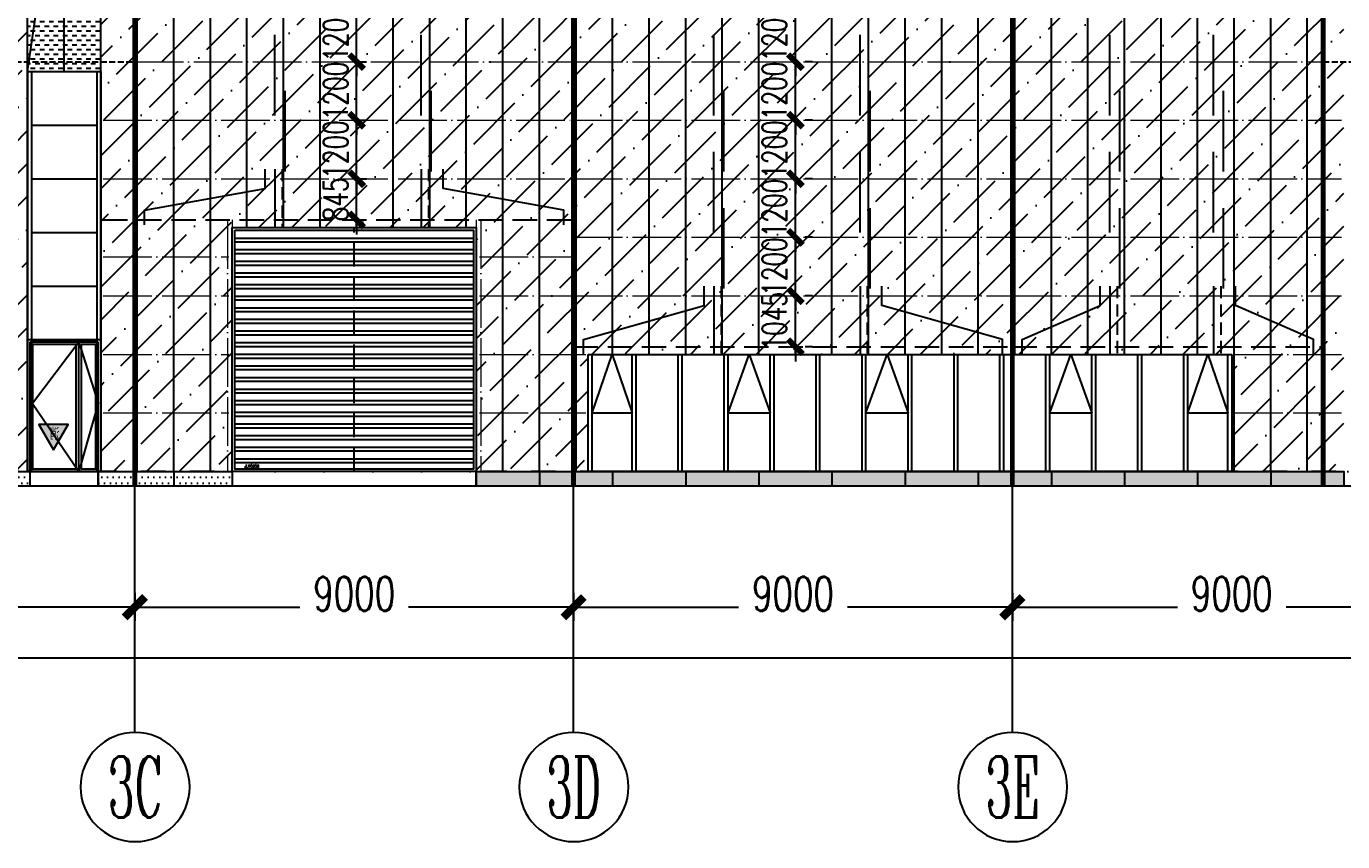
# Model space of a CAD drawing. Extents: x -2072575 to 87763, y -155913 to 742026.
# Drawn here: x -372440 to -345440, y 495625 to 512340 of the extents above; entities that cross this region are included whole.
import ezdxf
from ezdxf.enums import TextEntityAlignment as Align

# ---------------------------------------------------------------- set-up
doc = ezdxf.new("R2010")
doc.units = 0
doc.header["$LTSCALE"] = 1000
for name, pattern in [('20剖面图$0$DASH', [0.35, 0.25, -0.1]), ('__DASH', [0.35, 0.25, -0.1]), ('CENTER', [2, 1.25, -0.25, 0.25, -0.25]), ('DASHDOT', [1, 0.5, -0.25, 0, -0.25]), ('DASHED', [0.75, 0.5, -0.25]), ('DOT', [0.25, 0, -0.25]), ('DOTE', [2.42, 2, -0.2, 0.02, -0.2]), ('HIDDEN2', [0.1875, 0.125, -0.0625])]:
    doc.linetypes.add(name, pattern=pattern)
doc.layers.get('Defpoints').update_dxf_attribs({"color": 210})
for name, color, linetype in [('!ZN1-填充-8', 8, 'Continuous'), ('!ZN1-文字-7', 7, 'Continuous'), ('!ZN1-标注-173', 173, 'Continuous'), ('!ZN3-玻璃幕墙-4', 4, 'Continuous'), ('!ZN4-辅助材料-1', 1, 'Continuous'), ('12圆钢+30钢套管撑杆', 3, 'Continuous'), ('12圆钢斜拉条', 30, 'Continuous'), ('12圆钢直拉条', 22, 'Continuous'), ('250×150×4.5×8 H型钢', 3, 'HIDDEN2'), ('3符号', 3, 'Continuous'), ('3铝板幕墙', 3, 'Continuous'), ('4玻璃幕墙', 4, 'Continuous'), ('60x60x5钢方管', 6, '20剖面图$0$DASH'), ('A-AXIS-DOTE', 14, 'DOTE'), ('A-HATCH-2', 251, 'Continuous'), ('A-LIN-V', 9, 'Continuous'), ('A-云线', 50, 'Continuous'), ('A-门窗表显示尺寸', 160, 'Continuous'), ('AS-WALL', 40, 'Continuous'), ('DIM', 173, 'Continuous'), ('DOT', 8, 'DOT'), ('DOTE', 1, 'CENTER'), ('IE-填充-JYZS', 7, 'Continuous'), ('压型钢板', 23, 'Continuous')]:
    doc.layers.add(name, color=color, linetype=linetype)
for name, color, linetype, lineweight in [('A-WALL-HATCH', 8, 'Continuous', 13), ('冷弯薄壁C型钢 250x75x20x3.0', 51, 'DOTE', 0), ('梁', 4, 'Continuous', 18)]:
    doc.layers.add(name, color=color, linetype=linetype, lineweight=lineweight)
doc.styles.add('_TCH_AXIS', font='COMPLEX', dxfattribs={"bigfont": 'GBCBIG'})
doc.styles.add('A-STANDARD', font='SIMPLEX', dxfattribs={"bigfont": 'GBCBIG'})
doc.styles.add('DHTEXT-1', font='romans.shx', dxfattribs={"width": 0.7, "bigfont": 'chinese.shx'})
doc.styles.add('样式 1', font='romans.shx', dxfattribs={"width": 0.7, "bigfont": 'chinese.shx'})
doc.dimstyles.new('ZN200', dxfattribs={"dimscale": 200, "dimtxt": 2.5, "dimasz": 1.5, "dimexe": 1, "dimexo": 2, "dimgap": 0.9, "dimtad": 1, "dimdec": 0, "dimdsep": 46, "dimtxsty": 'DHTEXT-1', "dimblk": 'ARCHTICK', "dimcen": 2.5, "dimclrd": 173, "dimclre": 173, "dimclrt": 7, "dimazin": 2, "dimtfac": 1, "dimtdec": 0, "dimtix": 1, "dimtmove": 2, "dimatfit": 3, "dimfxl": 0, "dimtolj": 1, "dimtzin": 0, "dimarcsym": 0})
doc.dimstyles.new('ZN280', dxfattribs={"dimscale": 280, "dimtxt": 2.5, "dimasz": 1.5, "dimexe": 1, "dimexo": 2, "dimgap": 0.9, "dimtad": 1, "dimdec": 0, "dimdsep": 46, "dimtxsty": 'DHTEXT-1', "dimblk": 'ARCHTICK', "dimcen": 2.5, "dimclrd": 173, "dimclre": 173, "dimclrt": 7, "dimazin": 2, "dimtfac": 1, "dimtdec": 0, "dimtix": 1, "dimtmove": 2, "dimatfit": 3, "dimfxl": 0, "dimarcsym": 0})
pattern_1 = [(45, (388215.23, -503214.68), (252.5697, 926.0889), [1190.625, -238.125, 0, -238.125])]

# ---------------------------------------------------------------- blocks, each defined once
blk = doc.blocks.new('消防救援口标识')
blk.add_wipeout([(0, 0), (-150, 260), (150, 260)]).dxf.layer = '!ZN1-标注-173'
at = {"layer": '!ZN1-填充-8'}
h = blk.add_hatch(color=252, dxfattribs=at)
h.dxf.hatch_style = 1
h.paths.add_polyline_path([(0, 0), (-150, 260), (150, 260)])
at = {"layer": '!ZN1-标注-173'}
blk.add_lwpolyline([(0, 0), (-150, 260), (150, 260)], close=True, dxfattribs=at)
at = {"layer": '!ZN1-文字-7', "ltscale": 1.5, "style": '样式 1', "width": 0.7}
blk.add_text('消', height=120, dxfattribs=at).set_placement((-62, 164), align=Align.MIDDLE_LEFT)
blk = doc.blocks.new('w4243')
at = {"layer": '!ZN4-辅助材料-1', "xscale": 2, "yscale": 2, "zscale": 2}
blk.add_blockref('消防救援口标识', (-1646421, 506714), dxfattribs=at)
blk = doc.blocks.new('20250905100330')
at = {"layer": '!ZN1-填充-8'}
h = blk.add_hatch(dxfattribs=at)
h.set_pattern_fill('ANSI36', color=252, scale=300, style=0)
h.set_pattern_definition(pattern_1)
h.paths.add_polyline_path([(6500, 2400), (6500, 0), (5200, 0), (5200, 2400)])
h.paths.add_polyline_path([(15800, 0), (-800, 0), (-800, 18450), (15800, 18450)])
h = blk.add_hatch(dxfattribs=at)
h.set_pattern_fill('ANSI36', color=252, scale=300, style=0)
h.set_pattern_definition(pattern_1)
h.paths.add_polyline_path([(42800, 18450), (17300, 18450), (17300, 0), (20000, 0), (20000, 5000), (25000, 5000), (25000, 0), (25000, 0), (25000, -300), (25300, 0), (40521, 0), (40500, 0), (27300, 0), (27300, 2400), (40500, 2400), (40500, 0), (44371, 0), (44300, 0), (42800, 0)])
h = blk.add_hatch(dxfattribs=at)
h.set_pattern_fill('DOTS', color=252, scale=75, style=0)
h.set_pattern_definition([(0, (6500, -300), (59.5312, 119.0625), [0, -119.0625])])
h.paths.add_polyline_path([(6500, 0), (15850, 0), (15850, -300), (6500, -300)])
h = blk.add_hatch(dxfattribs=at)
h.set_pattern_fill('DOTS', color=252, scale=75, style=0)
h.set_pattern_definition([(0, (17250, -300), (59.531, 119.0625), [0, -119.0625])])
h.paths.add_polyline_path([(17250, 0), (20000, 0), (20000, -300), (17250, -300)])
h = blk.add_hatch(dxfattribs=at)
h.set_pattern_fill('DOTS', color=252, scale=75, style=0)
h.set_pattern_definition([(0, (25000, -300), (59.53125, 119.0625), [0, -119.0625])])
h.paths.add_polyline_path([(25000, 0), (42800, 0), (42800, -300), (25000, -300)])
at = {"layer": 'IE-填充-JYZS', "ltscale": 10}
h = blk.add_hatch(dxfattribs=at)
h.set_pattern_fill('DASH', color=252, scale=100)
h.set_pattern_definition([(0, (388215.23, -503214.675), (95.25, 95.25), [95.25, -95.25])])
h.paths.add_polyline_path([(17300, 8200), (15800, 8200), (15800, 18450), (17300, 18450)])
at = {"layer": '!ZN3-玻璃幕墙-4', "color": 252, "ltscale": 10}
for points in [[(27380, 1200), (27791, 2400), (28203, 1200)], [(30169, 1200), (30600, 2400), (31031, 1200)], [(32997, 1200), (33429, 2400), (33860, 1200)], [(36769, 1200), (37200, 2400), (37631, 1200)], [(39597, 1200), (40009, 2400), (40420, 1200)]]:
    blk.add_lwpolyline(points, dxfattribs=at)
at = {"layer": '3铝板幕墙', "color": 252, "ltscale": 1000}
for p, q in [((18800, 0), (18800, -300)), ((26300, 0), (26300, -300)), ((27800, 0), (27800, -300)), ((29300, 0), (29300, -300)), ((30800, 0), (30800, -300)), ((32300, 0), (32300, -300)), ((33800, 0), (33800, -300)), ((35300, 0), (35300, -300)), ((36800, 0), (36800, -300)), ((38300, 0), (38300, -300)), ((39800, 0), (39800, -300)), ((41301, 0), (41301, -300))]:
    blk.add_line(p, q, dxfattribs=at)
for points in [[(6500, 0), (15850, 0), (15850, -300), (6500, -300)], [(17250, 0), (20000, 0), (20000, -300), (17250, -300)], [(25000, 0), (42800, 0), (42800, -300), (25000, -300)]]:
    blk.add_lwpolyline(points, close=True, dxfattribs=at)
at = {"layer": '4玻璃幕墙', "color": 252, "ltscale": 10}
for p, q in [((15800, 8200), (15800, 0)), ((15800, 8200), (17300, 8200)), ((15880, 8200), (15880, 0)), ((17220, 8200), (17220, 0)), ((17300, 8200), (17300, 0)), ((15880, 7100), (17220, 7100)), ((15880, 6000), (17220, 6000)), ((15880, 4900), (17220, 4900)), ((15880, 3800), (17220, 3800)), ((15880, 2700), (17220, 2700)), ((17300, 0), (15800, 0))]:
    blk.add_line(p, q, dxfattribs=at)
at = {"layer": '4玻璃幕墙', "color": 252}
for p, q in [((17300, 2700), (15800, 2700)), ((15800, 2700), (15800, 0)), ((17300, 0), (17300, 2700)), ((16850, 2650), (15850, 2650)), ((15850, 2650), (15850, 0)), ((16800, 2600), (15900, 2600)), ((16800, 50), (16800, 2600)), ((16850, 0), (16850, 2650)), ((17250, 2650), (16850, 2650)), ((16900, 2600), (16900, 50)), ((17200, 2600), (16900, 2600)), ((17200, 50), (17200, 2600)), ((17250, 0), (17250, 2650)), ((15800, 0), (17300, 0)), ((15900, 50), (16800, 50)), ((16900, 50), (17200, 50))]:
    blk.add_line(p, q, dxfattribs=at)
at = {"layer": '4玻璃幕墙', "color": 252, "ltscale": 1.5}
for p, q in [((27300, 0), (27300, 2400)), ((27300, 2400), (40500, 2400)), ((27380, 0), (27380, 2400)), ((28203, 0), (28203, 2400)), ((28283, 0), (28283, 2400)), ((29146, 0), (29146, 2400)), ((29226, 0), (29226, 2400)), ((30089, 0), (30089, 2400)), ((30169, 0), (30169, 2400)), ((31031, 0), (31031, 2400)), ((31111, 0), (31111, 2400)), ((31974, 0), (31974, 2400)), ((32054, 0), (32054, 2400)), ((32917, 0), (32917, 2400)), ((32997, 0), (32997, 2400)), ((33860, 0), (33860, 2400)), ((33940, 0), (33940, 2400)), ((34803, 0), (34803, 2400)), ((34883, 0), (34883, 2400)), ((35746, 0), (35746, 2400)), ((35826, 0), (35826, 2400)), ((36689, 0), (36689, 2400)), ((36769, 0), (36769, 2400)), ((37631, 0), (37631, 2400)), ((37711, 0), (37711, 2400)), ((38574, 0), (38574, 2400)), ((38654, 0), (38654, 2400)), ((39517, 0), (39517, 2400)), ((39597, 0), (39597, 2400)), ((40420, 0), (40420, 2400)), ((40500, 2400), (40500, 0)), ((27380, 1200), (28203, 1200)), ((30169, 1200), (31031, 1200)), ((32997, 1200), (33860, 1200)), ((36769, 1200), (37631, 1200)), ((39597, 1200), (40420, 1200)), ((40500, 0), (27300, 0))]:
    blk.add_line(p, q, dxfattribs=at)
at = {"layer": '4玻璃幕墙', "color": 252}
blk.add_lwpolyline([(16850, 2650), (17250, 1403), (16850, 0)], dxfattribs=at)
at = {"layer": 'A-LIN-V'}
for p, q in [((15800, 8200), (15800, 18450)), ((17300, 8200), (17300, 18450)), ((15850, 0), (15850, -300)), ((17250, 0), (17250, -300)), ((20000, 0), (20000, -300)), ((25000, 0), (25000, -300))]:
    blk.add_line(p, q, dxfattribs=at)
at = {"layer": 'AS-WALL', "color": 252}
blk.add_lwpolyline([(15800, 8200), (15800, 8200), (17300, 18450)], dxfattribs=at)
at = {"layer": '压型钢板', "color": 252, "ltscale": 10}
for p, q in [((15800, 0), (15800, 18500)), ((16550, 8200), (16550, 18500)), ((17300, 0), (17300, 18500)), ((18050, 0), (18050, 18500)), ((18800, 0), (18800, 18500)), ((19550, 0), (19550, 18500)), ((40550, 0), (40550, 18500)), ((41300, 0), (41300, 18500)), ((42050, 0), (42050, 18500)), ((20300, 5000), (20300, 10550)), ((21050, 5000), (21050, 10550)), ((21800, 5000), (21800, 10550)), ((22550, 5000), (22550, 10550)), ((23300, 5000), (23300, 10550)), ((24050, 5000), (24050, 10550)), ((24800, 5000), (24800, 10550)), ((25550, 0), (25550, 10550)), ((26300, 0), (26300, 10550)), ((27050, 0), (27050, 10550)), ((27800, 2400), (27800, 10550)), ((28550, 2400), (28550, 10550)), ((29300, 2400), (29300, 10550)), ((30050, 2400), (30050, 10550)), ((30800, 2400), (30800, 10550)), ((31550, 2400), (31550, 10550)), ((32300, 2400), (32300, 10550)), ((33050, 2400), (33050, 10550)), ((33800, 2400), (33800, 10550)), ((34550, 2400), (34550, 10550)), ((35300, 2400), (35300, 10550)), ((36050, 2400), (36050, 10550)), ((36800, 2400), (36800, 10550)), ((37550, 2400), (37550, 10550)), ((38300, 2400), (38300, 10550)), ((39050, 2400), (39050, 10550)), ((39800, 2400), (39800, 10550))]:
    blk.add_line(p, q, dxfattribs=at)
at = {"layer": 'A-WALL-HATCH', "xscale": -1}
blk.add_blockref('w4243', (-1630091, -506271), dxfattribs=at)
at = {"layer": '4玻璃幕墙', "color": 252}
blk.add_line((15900, 2600), (15900, 50), dxfattribs=at)
blk.add_lwpolyline([(16850, 2650), (15900, 1393), (16850, 0)], dxfattribs=at)
blk = doc.blocks.new('_ArchTick')
at = {"color": 0, "linetype": 'ByBlock', "const_width": 0.4}
blk.add_lwpolyline([(-0.5, -0.5), (0.5, 0.5)], dxfattribs=at)
blk = doc.blocks.new('*D2494')
at = {"layer": 'Defpoints', "color": 0, "ltscale": 2800, "transparency": 16777216}
for p in [(-800, -1926), (184900, -1926), (184900, -3824)]:
    blk.add_point(p, dxfattribs=at)
at = {"layer": 'DIM', "color": 173, "linetype": 'ByBlock', "lineweight": -2, "ltscale": 2800, "transparency": 16777216}
for p, q in [((-800, -2486), (-800, -4104)), ((184900, -2486), (184900, -4104)), ((-800, -3824), (90503, -3824)), ((184900, -3824), (93597, -3824))]:
    blk.add_line(p, q, dxfattribs=at)
at = {"layer": 'DIM', "color": 173, "lineweight": -2, "ltscale": 2800, "transparency": 16777216, "xscale": 420, "yscale": 420, "zscale": 420, "rotation": 180}
blk.add_blockref('_ArchTick', (-800, -3824), dxfattribs=at)
at = {"layer": 'DIM', "color": 173, "lineweight": -2, "ltscale": 2800, "transparency": 16777216, "xscale": 420, "yscale": 420, "zscale": 420}
blk.add_blockref('_ArchTick', (184900, -3824), dxfattribs=at)
at = {"layer": 'DIM', "color": 7, "ltscale": 2800, "transparency": 16777216, "insert": (92050, -3549), "char_height": 700, "attachment_point": 5, "style": 'DHTEXT-1'}
blk.add_mtext('185700', dxfattribs=at)
blk = doc.blocks.new('*D2487')
at = {"layer": 'Defpoints', "color": 0, "ltscale": 2800, "transparency": 16777216}
for p in [(36000, -1926), (45000, -1926), (45000, -2784)]:
    blk.add_point(p, dxfattribs=at)
at = {"layer": 'DIM', "color": 173, "linetype": 'ByBlock', "lineweight": -2, "ltscale": 2800, "transparency": 16777216}
for p, q in [((36000, -2486), (36000, -3064)), ((45000, -2486), (45000, -3064)), ((36000, -2784), (39385, -2784)), ((45000, -2784), (41615, -2784))]:
    blk.add_line(p, q, dxfattribs=at)
at = {"layer": 'DIM', "color": 173, "lineweight": -2, "ltscale": 2800, "transparency": 16777216, "xscale": 420, "yscale": 420, "zscale": 420, "rotation": 180}
blk.add_blockref('_ArchTick', (36000, -2784), dxfattribs=at)
at = {"layer": 'DIM', "color": 173, "lineweight": -2, "ltscale": 2800, "transparency": 16777216, "xscale": 420, "yscale": 420, "zscale": 420}
blk.add_blockref('_ArchTick', (45000, -2784), dxfattribs=at)
at = {"layer": 'DIM', "color": 7, "ltscale": 2800, "transparency": 16777216, "insert": (40500, -2509), "char_height": 700, "attachment_point": 5, "style": 'DHTEXT-1'}
blk.add_mtext('9000', dxfattribs=at)
blk = doc.blocks.new('*D2488')
at = {"layer": 'Defpoints', "color": 0, "ltscale": 2800, "transparency": 16777216}
for p in [(27000, -1926), (36000, -1926), (36000, -2784)]:
    blk.add_point(p, dxfattribs=at)
at = {"layer": 'DIM', "color": 173, "linetype": 'ByBlock', "lineweight": -2, "ltscale": 2800, "transparency": 16777216}
for p, q in [((27000, -2486), (27000, -3064)), ((36000, -2486), (36000, -3064)), ((27000, -2784), (30385, -2784)), ((36000, -2784), (32615, -2784))]:
    blk.add_line(p, q, dxfattribs=at)
at = {"layer": 'DIM', "color": 173, "lineweight": -2, "ltscale": 2800, "transparency": 16777216, "xscale": 420, "yscale": 420, "zscale": 420, "rotation": 180}
blk.add_blockref('_ArchTick', (27000, -2784), dxfattribs=at)
at = {"layer": 'DIM', "color": 173, "lineweight": -2, "ltscale": 2800, "transparency": 16777216, "xscale": 420, "yscale": 420, "zscale": 420}
blk.add_blockref('_ArchTick', (36000, -2784), dxfattribs=at)
at = {"layer": 'DIM', "color": 7, "ltscale": 2800, "transparency": 16777216, "insert": (31500, -2509), "char_height": 700, "attachment_point": 5, "style": 'DHTEXT-1'}
blk.add_mtext('9000', dxfattribs=at)
blk = doc.blocks.new('*D2489')
at = {"layer": 'Defpoints', "color": 0, "ltscale": 2800, "transparency": 16777216}
for p in [(18000, -1926), (27000, -1926), (27000, -2784)]:
    blk.add_point(p, dxfattribs=at)
at = {"layer": 'DIM', "color": 173, "linetype": 'ByBlock', "lineweight": -2, "ltscale": 2800, "transparency": 16777216}
for p, q in [((18000, -2486), (18000, -3064)), ((27000, -2486), (27000, -3064)), ((18000, -2784), (21385, -2784)), ((27000, -2784), (23615, -2784))]:
    blk.add_line(p, q, dxfattribs=at)
at = {"layer": 'DIM', "color": 173, "lineweight": -2, "ltscale": 2800, "transparency": 16777216, "xscale": 420, "yscale": 420, "zscale": 420, "rotation": 180}
blk.add_blockref('_ArchTick', (18000, -2784), dxfattribs=at)
at = {"layer": 'DIM', "color": 173, "lineweight": -2, "ltscale": 2800, "transparency": 16777216, "xscale": 420, "yscale": 420, "zscale": 420}
blk.add_blockref('_ArchTick', (27000, -2784), dxfattribs=at)
at = {"layer": 'DIM', "color": 7, "ltscale": 2800, "transparency": 16777216, "insert": (22500, -2509), "char_height": 700, "attachment_point": 5, "style": 'DHTEXT-1'}
blk.add_mtext('9000', dxfattribs=at)
blk = doc.blocks.new('*D2490')
at = {"layer": 'Defpoints', "color": 0, "ltscale": 2800, "transparency": 16777216}
for p in [(9000, -1926), (18000, -1926), (18000, -2784)]:
    blk.add_point(p, dxfattribs=at)
at = {"layer": 'DIM', "color": 173, "linetype": 'ByBlock', "lineweight": -2, "ltscale": 2800, "transparency": 16777216}
for p, q in [((9000, -2486), (9000, -3064)), ((18000, -2486), (18000, -3064)), ((9000, -2784), (12385, -2784)), ((18000, -2784), (14615, -2784))]:
    blk.add_line(p, q, dxfattribs=at)
at = {"layer": 'DIM', "color": 173, "lineweight": -2, "ltscale": 2800, "transparency": 16777216, "xscale": 420, "yscale": 420, "zscale": 420, "rotation": 180}
blk.add_blockref('_ArchTick', (9000, -2784), dxfattribs=at)
at = {"layer": 'DIM', "color": 173, "lineweight": -2, "ltscale": 2800, "transparency": 16777216, "xscale": 420, "yscale": 420, "zscale": 420}
blk.add_blockref('_ArchTick', (18000, -2784), dxfattribs=at)
at = {"layer": 'DIM', "color": 7, "ltscale": 2800, "transparency": 16777216, "insert": (13500, -2509), "char_height": 700, "attachment_point": 5, "style": 'DHTEXT-1'}
blk.add_mtext('9000', dxfattribs=at)
blk = doc.blocks.new('卓越-轴号')
blk.add_circle((0, 0), 4)
at = {"color": 0, "style": '_TCH_AXIS', "width": 1.041667, "flags": 8}
blk.add_attdef('A', text='', height=4.48, dxfattribs=at).set_placement((-2, -2.24), (2, -2.24), align=Align.FIT)
blk = doc.blocks.new('A$C75b4c934')
at = {"layer": '4玻璃幕墙', "color": 8, "ltscale": 10}
for p, q in [((15800, 8200), (15800, 0)), ((15800, 8200), (17300, 8200)), ((15880, 8200), (15880, 0)), ((17220, 8200), (17220, 0)), ((17300, 8200), (17300, 0)), ((15880, 7100), (17220, 7100)), ((15880, 6000), (17220, 6000)), ((15880, 4900), (17220, 4900)), ((15880, 3800), (17220, 3800)), ((15880, 2700), (17220, 2700)), ((17300, 0), (15800, 0))]:
    blk.add_line(p, q, dxfattribs=at)
at = {"layer": '4玻璃幕墙', "color": 8}
for p, q in [((17300, 2700), (15800, 2700)), ((15800, 2700), (15800, 0)), ((17300, 0), (17300, 2700)), ((16850, 2650), (15850, 2650)), ((15850, 2650), (15850, 0)), ((16800, 2600), (15900, 2600)), ((16800, 50), (16800, 2600)), ((16850, 0), (16850, 2650)), ((17250, 2650), (16850, 2650)), ((16900, 2600), (16900, 50)), ((17200, 2600), (16900, 2600)), ((17200, 50), (17200, 2600)), ((17250, 0), (17250, 2650)), ((15800, 0), (17300, 0)), ((15900, 50), (16800, 50)), ((16900, 50), (17200, 50))]:
    blk.add_line(p, q, dxfattribs=at)
blk.add_lwpolyline([(16850, 2650), (17250, 1403), (16850, 0)], dxfattribs=at)
at = {"layer": 'A-WALL-HATCH', "xscale": -1}
blk.add_blockref('w4243', (-1630091, -506271), dxfattribs=at)
at = {"layer": '4玻璃幕墙', "color": 8}
blk.add_line((15900, 2600), (15900, 50), dxfattribs=at)
blk.add_lwpolyline([(16850, 2650), (15900, 1393), (16850, 0)], dxfattribs=at)
blk = doc.blocks.new('JLM5050')
at = {"layer": 'A-HATCH-2'}
h = blk.add_hatch(dxfattribs=at)
h.set_pattern_fill('ANSI32', color=256, scale=50, angle=45)
h.set_pattern_definition([(180, (0, 0), (-1e-14, -238.125), []), (180, (-79.38, 79.38), (-1e-14, -238.125), [])])
h.paths.add_polyline_path([(-1643430, 522187), (-1638530, 522187), (-1638530, 517287), (-1643430, 517287)])
at = {"layer": 'A-AXIS-DOTE', "linetype": '__DASH', "ltscale": 2}
blk.add_line((-1640980, 517237), (-1640980, 522237), dxfattribs=at)
at = {"layer": 'A-LIN-V'}
blk.add_lwpolyline([(-1643480, 522237), (-1638480, 522237), (-1638480, 517237), (-1643480, 517237)], close=True, dxfattribs=at)
at = {"layer": 'A-门窗表显示尺寸'}
blk.add_lwpolyline([(-1643430, 522187), (-1638530, 522187), (-1638530, 517287), (-1643430, 517287)], close=True, dxfattribs=at)
at = {"layer": 'A-门窗表显示尺寸', "color": 3, "style": 'A-STANDARD', "width": 0.705882}
blk.add_text('JLM5050', height=59.5, dxfattribs=at).set_placement((-1643230, 517317))
blk = doc.blocks.new('*D3602')
at = {"layer": 'Defpoints', "color": 0, "ltscale": 10, "transparency": 16777216}
for p in [(-366040, 512815), (-365665, 512815), (-366040, 511615)]:
    blk.add_point(p, dxfattribs=at)
at = {"layer": 'DIM', "color": 173, "linetype": 'ByBlock', "lineweight": -2, "ltscale": 10, "transparency": 16777216}
for p, q in [((-365665, 512815), (-365665, 513115)), ((-365665, 511615), (-365665, 512815)), ((-365640, 512815), (-365465, 512815)), ((-365665, 511615), (-365665, 511315)), ((-365640, 511615), (-365465, 511615))]:
    blk.add_line(p, q, dxfattribs=at)
at = {"layer": 'DIM', "color": 173, "lineweight": -2, "ltscale": 10, "transparency": 16777216, "xscale": 300, "yscale": 300, "zscale": 300}
for p, rotation in [((-365665, 512815), 270), ((-365665, 511615), 90)]:
    blk.add_blockref('_ArchTick', p, dxfattribs=dict(at, rotation=rotation))
at = {"layer": 'DIM', "color": 7, "ltscale": 10, "transparency": 16777216, "insert": (-366095, 512215), "char_height": 500, "attachment_point": 5, "rotation": 90, "style": 'DHTEXT-1'}
blk.add_mtext('\\A1;1200', dxfattribs=at)
blk = doc.blocks.new('*D3603')
at = {"layer": 'Defpoints', "color": 0, "ltscale": 10, "transparency": 16777216}
for p in [(-366040, 511615), (-365665, 511615), (-366040, 510415)]:
    blk.add_point(p, dxfattribs=at)
at = {"layer": 'DIM', "color": 173, "linetype": 'ByBlock', "lineweight": -2, "ltscale": 10, "transparency": 16777216}
for p, q in [((-365665, 511615), (-365665, 511915)), ((-365665, 510415), (-365665, 511615)), ((-365640, 511615), (-365465, 511615)), ((-365665, 510415), (-365665, 510115)), ((-365640, 510415), (-365465, 510415))]:
    blk.add_line(p, q, dxfattribs=at)
at = {"layer": 'DIM', "color": 173, "lineweight": -2, "ltscale": 10, "transparency": 16777216, "xscale": 300, "yscale": 300, "zscale": 300}
for p, rotation in [((-365665, 511615), 270), ((-365665, 510415), 90)]:
    blk.add_blockref('_ArchTick', p, dxfattribs=dict(at, rotation=rotation))
at = {"layer": 'DIM', "color": 7, "ltscale": 10, "transparency": 16777216, "insert": (-366095, 511015), "char_height": 500, "attachment_point": 5, "rotation": 90, "style": 'DHTEXT-1'}
blk.add_mtext('\\A1;1200', dxfattribs=at)
blk = doc.blocks.new('*D3604')
at = {"layer": 'Defpoints', "color": 0, "ltscale": 10, "transparency": 16777216}
for p in [(-366040, 510415), (-365665, 510415), (-366040, 509215)]:
    blk.add_point(p, dxfattribs=at)
at = {"layer": 'DIM', "color": 173, "linetype": 'ByBlock', "lineweight": -2, "ltscale": 10, "transparency": 16777216}
for p, q in [((-365665, 510415), (-365665, 510715)), ((-365665, 509215), (-365665, 510415)), ((-365640, 510415), (-365465, 510415)), ((-365665, 509215), (-365665, 508915)), ((-365640, 509215), (-365465, 509215))]:
    blk.add_line(p, q, dxfattribs=at)
at = {"layer": 'DIM', "color": 173, "lineweight": -2, "ltscale": 10, "transparency": 16777216, "xscale": 300, "yscale": 300, "zscale": 300}
for p, rotation in [((-365665, 510415), 270), ((-365665, 509215), 90)]:
    blk.add_blockref('_ArchTick', p, dxfattribs=dict(at, rotation=rotation))
at = {"layer": 'DIM', "color": 7, "ltscale": 10, "transparency": 16777216, "insert": (-366095, 509815), "char_height": 500, "attachment_point": 5, "rotation": 90, "style": 'DHTEXT-1'}
blk.add_mtext('\\A1;1200', dxfattribs=at)
blk = doc.blocks.new('*D3605')
at = {"layer": 'Defpoints', "color": 0, "ltscale": 10, "transparency": 16777216}
for p in [(-366040, 509215), (-365665, 509215), (-366040, 508370)]:
    blk.add_point(p, dxfattribs=at)
at = {"layer": 'DIM', "color": 173, "linetype": 'ByBlock', "lineweight": -2, "ltscale": 10, "transparency": 16777216}
for p, q in [((-365665, 509215), (-365665, 509515)), ((-365665, 508370), (-365665, 509215)), ((-365640, 509215), (-365465, 509215)), ((-365665, 508370), (-365665, 508070)), ((-365640, 508370), (-365465, 508370))]:
    blk.add_line(p, q, dxfattribs=at)
at = {"layer": 'DIM', "color": 173, "lineweight": -2, "ltscale": 10, "transparency": 16777216, "xscale": 300, "yscale": 300, "zscale": 300}
for p, rotation in [((-365665, 509215), 270), ((-365665, 508370), 90)]:
    blk.add_blockref('_ArchTick', p, dxfattribs=dict(at, rotation=rotation))
at = {"layer": 'DIM', "color": 7, "ltscale": 10, "transparency": 16777216, "insert": (-366095, 508792), "char_height": 500, "attachment_point": 5, "rotation": 90, "style": 'DHTEXT-1'}
blk.add_mtext('\\A1;845', dxfattribs=at)
blk = doc.blocks.new('*D3613')
at = {"layer": 'Defpoints', "color": 0, "ltscale": 10, "transparency": 16777216}
for p in [(-356715, 512815), (-356665, 512815), (-356715, 511615)]:
    blk.add_point(p, dxfattribs=at)
at = {"layer": 'DIM', "color": 173, "linetype": 'ByBlock', "lineweight": -2, "ltscale": 10, "transparency": 16777216}
for p, q in [((-356665, 512815), (-356665, 513115)), ((-356665, 511615), (-356665, 512815)), ((-356315, 512815), (-356465, 512815)), ((-356665, 511615), (-356665, 511315)), ((-356315, 511615), (-356465, 511615))]:
    blk.add_line(p, q, dxfattribs=at)
at = {"layer": 'DIM', "color": 173, "lineweight": -2, "ltscale": 10, "transparency": 16777216, "xscale": 300, "yscale": 300, "zscale": 300}
for p, rotation in [((-356665, 512815), 270), ((-356665, 511615), 90)]:
    blk.add_blockref('_ArchTick', p, dxfattribs=dict(at, rotation=rotation))
at = {"layer": 'DIM', "color": 7, "ltscale": 10, "transparency": 16777216, "insert": (-357095, 512215), "char_height": 500, "attachment_point": 5, "rotation": 90, "style": 'DHTEXT-1'}
blk.add_mtext('\\A1;1200', dxfattribs=at)
blk = doc.blocks.new('*D3614')
at = {"layer": 'Defpoints', "color": 0, "ltscale": 10, "transparency": 16777216}
for p in [(-356715, 511615), (-356665, 511615), (-356715, 510415)]:
    blk.add_point(p, dxfattribs=at)
at = {"layer": 'DIM', "color": 173, "linetype": 'ByBlock', "lineweight": -2, "ltscale": 10, "transparency": 16777216}
for p, q in [((-356665, 511615), (-356665, 511915)), ((-356665, 510415), (-356665, 511615)), ((-356315, 511615), (-356465, 511615)), ((-356665, 510415), (-356665, 510115)), ((-356315, 510415), (-356465, 510415))]:
    blk.add_line(p, q, dxfattribs=at)
at = {"layer": 'DIM', "color": 173, "lineweight": -2, "ltscale": 10, "transparency": 16777216, "xscale": 300, "yscale": 300, "zscale": 300}
for p, rotation in [((-356665, 511615), 270), ((-356665, 510415), 90)]:
    blk.add_blockref('_ArchTick', p, dxfattribs=dict(at, rotation=rotation))
at = {"layer": 'DIM', "color": 7, "ltscale": 10, "transparency": 16777216, "insert": (-357095, 511015), "char_height": 500, "attachment_point": 5, "rotation": 90, "style": 'DHTEXT-1'}
blk.add_mtext('\\A1;1200', dxfattribs=at)
blk = doc.blocks.new('*D3615')
at = {"layer": 'Defpoints', "color": 0, "ltscale": 10, "transparency": 16777216}
for p in [(-356715, 510415), (-356665, 510415), (-356715, 509215)]:
    blk.add_point(p, dxfattribs=at)
at = {"layer": 'DIM', "color": 173, "linetype": 'ByBlock', "lineweight": -2, "ltscale": 10, "transparency": 16777216}
for p, q in [((-356665, 510415), (-356665, 510715)), ((-356665, 509215), (-356665, 510415)), ((-356315, 510415), (-356465, 510415)), ((-356665, 509215), (-356665, 508915)), ((-356315, 509215), (-356465, 509215))]:
    blk.add_line(p, q, dxfattribs=at)
at = {"layer": 'DIM', "color": 173, "lineweight": -2, "ltscale": 10, "transparency": 16777216, "xscale": 300, "yscale": 300, "zscale": 300}
for p, rotation in [((-356665, 510415), 270), ((-356665, 509215), 90)]:
    blk.add_blockref('_ArchTick', p, dxfattribs=dict(at, rotation=rotation))
at = {"layer": 'DIM', "color": 7, "ltscale": 10, "transparency": 16777216, "insert": (-357095, 509815), "char_height": 500, "attachment_point": 5, "rotation": 90, "style": 'DHTEXT-1'}
blk.add_mtext('\\A1;1200', dxfattribs=at)
blk = doc.blocks.new('*D3616')
at = {"layer": 'Defpoints', "color": 0, "ltscale": 10, "transparency": 16777216}
for p in [(-356715, 509215), (-356665, 509215), (-356715, 508015)]:
    blk.add_point(p, dxfattribs=at)
at = {"layer": 'DIM', "color": 173, "linetype": 'ByBlock', "lineweight": -2, "ltscale": 10, "transparency": 16777216}
for p, q in [((-356665, 509215), (-356665, 509515)), ((-356665, 508015), (-356665, 509215)), ((-356315, 509215), (-356465, 509215)), ((-356665, 508015), (-356665, 507715)), ((-356315, 508015), (-356465, 508015))]:
    blk.add_line(p, q, dxfattribs=at)
at = {"layer": 'DIM', "color": 173, "lineweight": -2, "ltscale": 10, "transparency": 16777216, "xscale": 300, "yscale": 300, "zscale": 300}
for p, rotation in [((-356665, 509215), 270), ((-356665, 508015), 90)]:
    blk.add_blockref('_ArchTick', p, dxfattribs=dict(at, rotation=rotation))
at = {"layer": 'DIM', "color": 7, "ltscale": 10, "transparency": 16777216, "insert": (-357095, 508615), "char_height": 500, "attachment_point": 5, "rotation": 90, "style": 'DHTEXT-1'}
blk.add_mtext('\\A1;1200', dxfattribs=at)
blk = doc.blocks.new('*D3617')
at = {"layer": 'Defpoints', "color": 0, "ltscale": 10, "transparency": 16777216}
for p in [(-356715, 508015), (-356665, 508015), (-356715, 506815)]:
    blk.add_point(p, dxfattribs=at)
at = {"layer": 'DIM', "color": 173, "linetype": 'ByBlock', "lineweight": -2, "ltscale": 10, "transparency": 16777216}
for p, q in [((-356665, 508015), (-356665, 508315)), ((-356665, 506815), (-356665, 508015)), ((-356315, 508015), (-356465, 508015)), ((-356665, 506815), (-356665, 506515)), ((-356315, 506815), (-356465, 506815))]:
    blk.add_line(p, q, dxfattribs=at)
at = {"layer": 'DIM', "color": 173, "lineweight": -2, "ltscale": 10, "transparency": 16777216, "xscale": 300, "yscale": 300, "zscale": 300}
for p, rotation in [((-356665, 508015), 270), ((-356665, 506815), 90)]:
    blk.add_blockref('_ArchTick', p, dxfattribs=dict(at, rotation=rotation))
at = {"layer": 'DIM', "color": 7, "ltscale": 10, "transparency": 16777216, "insert": (-357095, 507415), "char_height": 500, "attachment_point": 5, "rotation": 90, "style": 'DHTEXT-1'}
blk.add_mtext('\\A1;1200', dxfattribs=at)
blk = doc.blocks.new('*D3618')
at = {"layer": 'Defpoints', "color": 0, "ltscale": 10, "transparency": 16777216}
for p in [(-356715, 506815), (-356665, 506815), (-356715, 505770)]:
    blk.add_point(p, dxfattribs=at)
at = {"layer": 'DIM', "color": 173, "linetype": 'ByBlock', "lineweight": -2, "ltscale": 10, "transparency": 16777216}
for p, q in [((-356665, 506815), (-356665, 507115)), ((-356665, 505770), (-356665, 506815)), ((-356315, 506815), (-356465, 506815)), ((-356665, 505770), (-356665, 505470)), ((-356315, 505770), (-356465, 505770))]:
    blk.add_line(p, q, dxfattribs=at)
at = {"layer": 'DIM', "color": 173, "lineweight": -2, "ltscale": 10, "transparency": 16777216, "xscale": 300, "yscale": 300, "zscale": 300}
for p, rotation in [((-356665, 506815), 270), ((-356665, 505770), 90)]:
    blk.add_blockref('_ArchTick', p, dxfattribs=dict(at, rotation=rotation))
at = {"layer": 'DIM', "color": 7, "ltscale": 10, "transparency": 16777216, "insert": (-357095, 506292), "char_height": 500, "attachment_point": 5, "rotation": 90, "style": 'DHTEXT-1'}
blk.add_mtext('\\A1;1045', dxfattribs=at)
blk = doc.blocks.new('20250821140405')
at = {"layer": 'DOT', "linetype": 'DASHDOT'}
blk.add_line((192648.2, 0), (-7043.9, 0), dxfattribs=at)
at = {"layer": 'DOTE', "ltscale": 280}
for p, q in [((18000, -5350), (18000, 21247.6)), ((27000, -5350), (27000, 21247.6)), ((36000, -5350), (36000, 21247.6))]:
    blk.add_line(p, q, dxfattribs=at)
at = {"layer": '3符号', "color": 7}
ref = blk.add_blockref('卓越-轴号', (18006.3, -6470), dxfattribs=dict(at, xscale=-280, yscale=280, zscale=280))
ref.add_attrib('A', '3C', dxfattribs={"layer": '0', "color": 0, "height": 1254.4, "style": '_TCH_AXIS', "width": 0.551471}).set_placement((17446.3, -7097.2), (18566.3, -7097.2), align=Align.FIT)
ref = blk.add_blockref('卓越-轴号', (27006.3, -6470), dxfattribs=dict(at, xscale=-280, yscale=280, zscale=280))
ref.add_attrib('A', '3D', dxfattribs={"layer": '0', "color": 0, "height": 1254.4, "style": '_TCH_AXIS', "width": 0.520833}).set_placement((26446.3, -7097.2), (27566.3, -7097.2), align=Align.FIT)
ref = blk.add_blockref('卓越-轴号', (36006.3, -6470), dxfattribs=dict(at, xscale=-280, yscale=280, zscale=280))
ref.add_attrib('A', '3E', dxfattribs={"layer": '0', "color": 0, "height": 1254.4, "style": '_TCH_AXIS', "width": 0.535714}).set_placement((35446.3, -7097.2), (36566.3, -7097.2), align=Align.FIT)
at = {"layer": 'DIM', "ltscale": 2800}
for base, p1, p2, picture, middle in [((184900, -3824.1), (-800, -1926.1), (184900, -1926.1), '*D2494', (92050, -3549.1)), ((18000, -2784.1), (9000, -1926.1), (18000, -1926.1), '*D2490', (13500, -2509.1)), ((27000, -2784.1), (18000, -1926.1), (27000, -1926.1), '*D2489', (22500, -2509.1)), ((36000, -2784.1), (27000, -1926.1), (36000, -1926.1), '*D2488', (31500, -2509.1)), ((45000, -2784.1), (36000, -1926.1), (45000, -1926.1), '*D2487', (40500, -2509.1))]:
    dim = blk.add_linear_dim(base=base, p1=p1, p2=p2, angle=0, dimstyle='ZN280', dxfattribs=at)
    dim.commit()
    dim.dimension.update_dxf_attribs({"geometry": picture, "text_midpoint": middle, "dimtype": 129})

msp = doc.modelspace()

# ---------------------------------------------------------------- linework, layer by layer
at = {"layer": 'AS-WALL'}
msp.add_line((-195567, 502914.7), (-395259.1, 502914.7), dxfattribs=at)

# ---------------------------------------------------------------- next in the draw order: block references
at = {"layer": '12圆钢直拉条', "ltscale": 1000}
msp.add_blockref('20250905100330', (-388215.2, 503214.7), dxfattribs=at)

# ---------------------------------------------------------------- next in the draw order: linework, layer by layer
at = {"layer": '60x60x5钢方管', "ltscale": 0.5}
for p, q in [((-372840.2, 511614.7), (-370215.2, 511614.7)), ((-345840.2, 511614.7), (-343215.2, 511614.7))]:
    msp.add_line(p, q, dxfattribs=at)
at = {"layer": '冷弯薄壁C型钢 250x75x20x3.0', "ltscale": 0.5}
for p, q in [((-370215.2, 511614.7), (-361215.2, 511614.7)), ((-361215.2, 511614.7), (-352215.2, 511614.7)), ((-352215.2, 511614.7), (-345840.2, 511614.7)), ((-370865.2, 510414.7), (-361215.2, 510414.7)), ((-370865.2, 509214.7), (-361215.2, 509214.7))]:
    msp.add_line(p, q, dxfattribs=at)
at = {"layer": '梁', "ltscale": 10, "const_width": 100}
for points in [[(-370215.2, 521714.7), (-370215.2, 502914.7)], [(-361215.2, 521714.7), (-361215.2, 502914.7)], [(-352215.2, 521714.7), (-352215.2, 502914.7)]]:
    msp.add_lwpolyline(points, dxfattribs=at)
at = {"layer": '梁', "color": 1, "ltscale": 10, "const_width": 100}
msp.add_lwpolyline([(-345840.2, 521714.7), (-345840.2, 502914.7)], dxfattribs=at)

# ---------------------------------------------------------------- next in the draw order: block references
at = {"layer": 'A-云线', "ltscale": 10}
msp.add_blockref('20250821140405', (-388215.2, 503214.7), dxfattribs=at)

# ---------------------------------------------------------------- next in the draw order: block references
at = {"layer": '250×150×4.5×8 H型钢', "ltscale": 1000}
msp.add_blockref('A$C75b4c934', (-388215.2, 503214.7), dxfattribs=at)

# ---------------------------------------------------------------- next in the draw order: linework, layer by layer
at = {"layer": '12圆钢+30钢套管撑杆', "color": 3}
for p, q in [((-367340.2, 509414.7), (-367340.2, 508214.7)), ((-364340.2, 509414.7), (-364340.2, 508214.7)), ((-358340.2, 507014.7), (-358340.2, 505614.7)), ((-355340.2, 507014.7), (-355340.2, 505614.7)), ((-350215.2, 507014.7), (-350215.2, 505614.7)), ((-348090.2, 507014.7), (-348090.2, 505614.7))]:
    msp.add_line(p, q, dxfattribs=at)
at = {"layer": '12圆钢+30钢套管撑杆', "color": 3, "linetype": 'DASHED', "ltscale": 0.5}
for p, q in [((-367190.2, 509414.7), (-367190.2, 508214.7)), ((-364190.2, 509414.7), (-364190.2, 508214.7)), ((-358190.2, 507014.7), (-358190.2, 505614.7)), ((-355190.2, 507014.7), (-355190.2, 505614.7)), ((-350065.2, 507014.7), (-350065.2, 505614.7)), ((-347940.2, 507014.7), (-347940.2, 505614.7))]:
    msp.add_line(p, q, dxfattribs=at)
at = {"layer": '12圆钢斜拉条', "ltscale": 1000}
for points in [[(-370015.2, 508270.9), (-370015.2, 508570.9), (-367540.2, 509014.7), (-367540.2, 509414.7)], [(-361415.2, 508270.9), (-361415.2, 508570.9), (-363890.2, 509014.7), (-363890.2, 509414.7)], [(-361015.2, 505619.7), (-361015.2, 505919.7), (-358540.2, 506614.7), (-358540.2, 507014.7)], [(-352415.2, 505619.7), (-352415.2, 505919.7), (-354890.2, 506614.7), (-354890.2, 507014.7)], [(-352015.2, 505619.7), (-352015.2, 505919.7), (-350415.2, 506614.7), (-350415.2, 507014.7)], [(-346040.2, 505619.7), (-346040.2, 505919.7), (-347640.2, 506614.7), (-347640.2, 507014.7)]]:
    msp.add_lwpolyline(points, dxfattribs=at)
at = {"layer": '12圆钢直拉条', "ltscale": 1000}
for p, q in [((-367340.2, 510514.7), (-367340.2, 512164.7)), ((-364340.2, 510514.7), (-364340.2, 512164.7)), ((-358340.2, 510514.7), (-358340.2, 512164.7)), ((-355340.2, 510514.7), (-355340.2, 512164.7)), ((-350215.2, 510514.7), (-350215.2, 512164.7)), ((-348090.2, 510514.7), (-348090.2, 512164.7)), ((-367140.2, 511014.7), (-367140.2, 509364.7)), ((-364140.2, 511014.7), (-364140.2, 509364.7)), ((-358140.2, 511014.7), (-358140.2, 509364.7)), ((-355140.2, 511014.7), (-355140.2, 509364.7)), ((-350015.2, 511014.7), (-350015.2, 509364.7)), ((-347890.2, 511014.7), (-347890.2, 509364.7)), ((-358340.2, 508114.7), (-358340.2, 509764.7)), ((-355340.2, 508114.7), (-355340.2, 509764.7)), ((-350215.2, 508114.7), (-350215.2, 509764.7)), ((-348090.2, 508114.7), (-348090.2, 509764.7)), ((-358140.2, 508614.7), (-358140.2, 506964.7)), ((-355140.2, 508614.7), (-355140.2, 506964.7)), ((-350015.2, 508614.7), (-350015.2, 506964.7)), ((-347890.2, 508614.7), (-347890.2, 506964.7))]:
    msp.add_line(p, q, dxfattribs=at)
at = {"layer": '250×150×4.5×8 H型钢', "linetype": '20剖面图$0$DASH', "ltscale": 2}
for p, q in [((-370865.2, 508369.7), (-361215.2, 508369.7)), ((-361215.2, 505769.7), (-352215.2, 505769.7)), ((-352215.2, 505769.7), (-345840.2, 505769.7))]:
    msp.add_line(p, q, dxfattribs=at)
at = {"layer": '冷弯薄壁C型钢 250x75x20x3.0', "ltscale": 0.5}
for p, q in [((-361215.2, 510414.7), (-352215.2, 510414.7)), ((-352215.2, 510414.7), (-345465.2, 510414.7)), ((-361215.2, 509214.7), (-352215.2, 509214.7)), ((-352215.2, 509214.7), (-345465.2, 509214.7)), ((-368312.8, 508369.7), (-368312.8, 503214.7)), ((-368215.2, 508369.7), (-368215.2, 503214.7)), ((-363215.2, 508369.7), (-363215.2, 503214.7)), ((-363117.7, 508369.7), (-363117.7, 503214.7)), ((-361215.2, 508014.7), (-352215.2, 508014.7)), ((-352215.2, 508014.7), (-345465.2, 508014.7)), ((-370865.2, 507614.7), (-368285.2, 507614.7)), ((-363145.2, 507614.7), (-361215.2, 507614.7)), ((-370865.2, 506814.7), (-368285.2, 506814.7)), ((-363145.2, 506814.7), (-361215.2, 506814.7)), ((-361215.2, 506814.7), (-352215.2, 506814.7)), ((-352215.2, 506814.7), (-345465.2, 506814.7)), ((-370865.2, 505614.7), (-368285.2, 505614.7)), ((-363145.2, 505614.7), (-360965.2, 505614.7)), ((-347665.2, 505614.7), (-345465.2, 505614.7)), ((-370865.2, 504414.7), (-368285.2, 504414.7)), ((-363145.2, 504414.7), (-360965.2, 504414.7)), ((-347665.2, 504414.7), (-345465.2, 504414.7)), ((-370865.2, 503214.7), (-368285.2, 503214.7)), ((-363145.2, 503214.7), (-360965.2, 503214.7)), ((-347665.2, 503214.7), (-345465.2, 503214.7))]:
    msp.add_line(p, q, dxfattribs=at)

# ---------------------------------------------------------------- next in the draw order: block references
at = {"layer": 'A-LIN-V'}
msp.add_blockref('JLM5050', (1275264.9, -14022.8), dxfattribs=at)

# ---------------------------------------------------------------- next in the draw order: dimensions: what is measured, and where the dimension line sits
at = {"layer": 'DIM', "ltscale": 10}
for base, p1, p2, picture, middle in [((-365665.2, 512814.7), (-366040.2, 511614.7), (-366040.2, 512814.7), '*D3602', (-366095.2, 512214.7)), ((-356665.2, 512814.7), (-356715.2, 511614.7), (-356715.2, 512814.7), '*D3613', (-357095.2, 512214.7)), ((-365665.2, 511614.7), (-366040.2, 510414.7), (-366040.2, 511614.7), '*D3603', (-366095.2, 511014.7)), ((-356665.2, 511614.7), (-356715.2, 510414.7), (-356715.2, 511614.7), '*D3614', (-357095.2, 511014.7)), ((-365665.2, 510414.7), (-366040.2, 509214.7), (-366040.2, 510414.7), '*D3604', (-366095.2, 509814.7)), ((-356665.2, 510414.7), (-356715.2, 509214.7), (-356715.2, 510414.7), '*D3615', (-357095.2, 509814.7)), ((-365665.2, 509214.7), (-366040.2, 508369.7), (-366040.2, 509214.7), '*D3605', (-366095.2, 508792.2)), ((-356665.2, 509214.7), (-356715.2, 508014.7), (-356715.2, 509214.7), '*D3616', (-357095.2, 508614.7)), ((-356665.2, 508014.7), (-356715.2, 506814.7), (-356715.2, 508014.7), '*D3617', (-357095.2, 507414.7)), ((-356665.2, 506814.7), (-356715.2, 505769.7), (-356715.2, 506814.7), '*D3618', (-357095.2, 506292.2))]:
    dim = msp.add_linear_dim(base=base, p1=p1, p2=p2, angle=90, dimstyle='ZN200', override={"dimfxl": 2}, dxfattribs=at)
    dim.commit()
    dim.dimension.update_dxf_attribs({"geometry": picture, "text_midpoint": middle})

doc.saveas('drawing.dxf')
